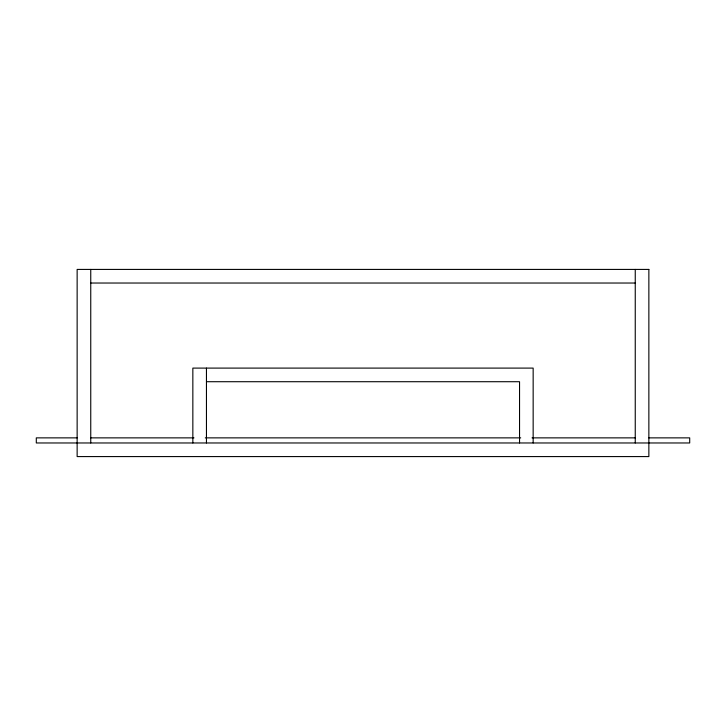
<?xml version="1.0" encoding="UTF-8"?>
<svg xmlns="http://www.w3.org/2000/svg" width="726" height="726" viewBox="0 0 726 726"><rect width="100%" height="100%" fill="white"/><g stroke="black" fill="none" stroke-linecap="round" stroke-linejoin="round"><path stroke-width="1.09" d="M90.75 283.031L635.25 283.031M206.456 381.713L519.544 381.713L519.544 442.969M77.138 437.869L36.3 437.869L36.3 442.969L689.7 442.969L689.7 437.869L648.862 437.869M90.75 437.869L193.978 437.869M205.276 437.869L520.723 437.869M532.022 437.869L635.25 437.869M635.25 269.419L635.25 442.969M533.156 442.969L533.156 368.1L192.844 368.1L192.844 442.969M206.456 368.1L206.456 442.969M90.75 269.419L90.75 442.969M648.862 269.419L77.138 269.419L77.138 456.581L648.862 456.581L648.862 269.419"/></g></svg>
